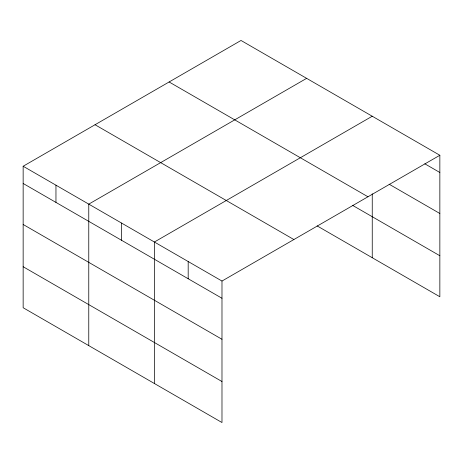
<?xml version="1.0" encoding="UTF-8"?>
<svg xmlns="http://www.w3.org/2000/svg" width="463" height="463" viewBox="0 0 463 463"><rect width="100%" height="100%" fill="white"/><g stroke="black" fill="none" stroke-linecap="round" stroke-linejoin="round"><path stroke-width="0.69" d="M23.15 166.246L221.985 281.047L221.985 422.534L23.15 307.733L23.15 166.246L241.015 40.466L439.85 155.267L439.85 296.754L317.155 225.915M306.628 78.351L88.769 204.131L88.769 345.618M372.246 116.23L154.382 242.016L154.382 383.503M221.985 281.047L439.85 155.267M424.826 163.809L439.85 172.485M389.146 184.216L439.85 213.489M169.117 81.974L367.958 196.775M352.436 205.277L439.85 255.744M95.042 124.738L293.883 239.539M23.15 183.47L221.985 298.265M23.15 224.474L221.985 339.275M23.15 266.729L221.985 381.524M372.246 193.794L372.246 257.723M188.186 261.531L188.186 278.749M121.572 223.073L121.572 240.291M55.959 185.188L55.959 202.406"/></g></svg>
